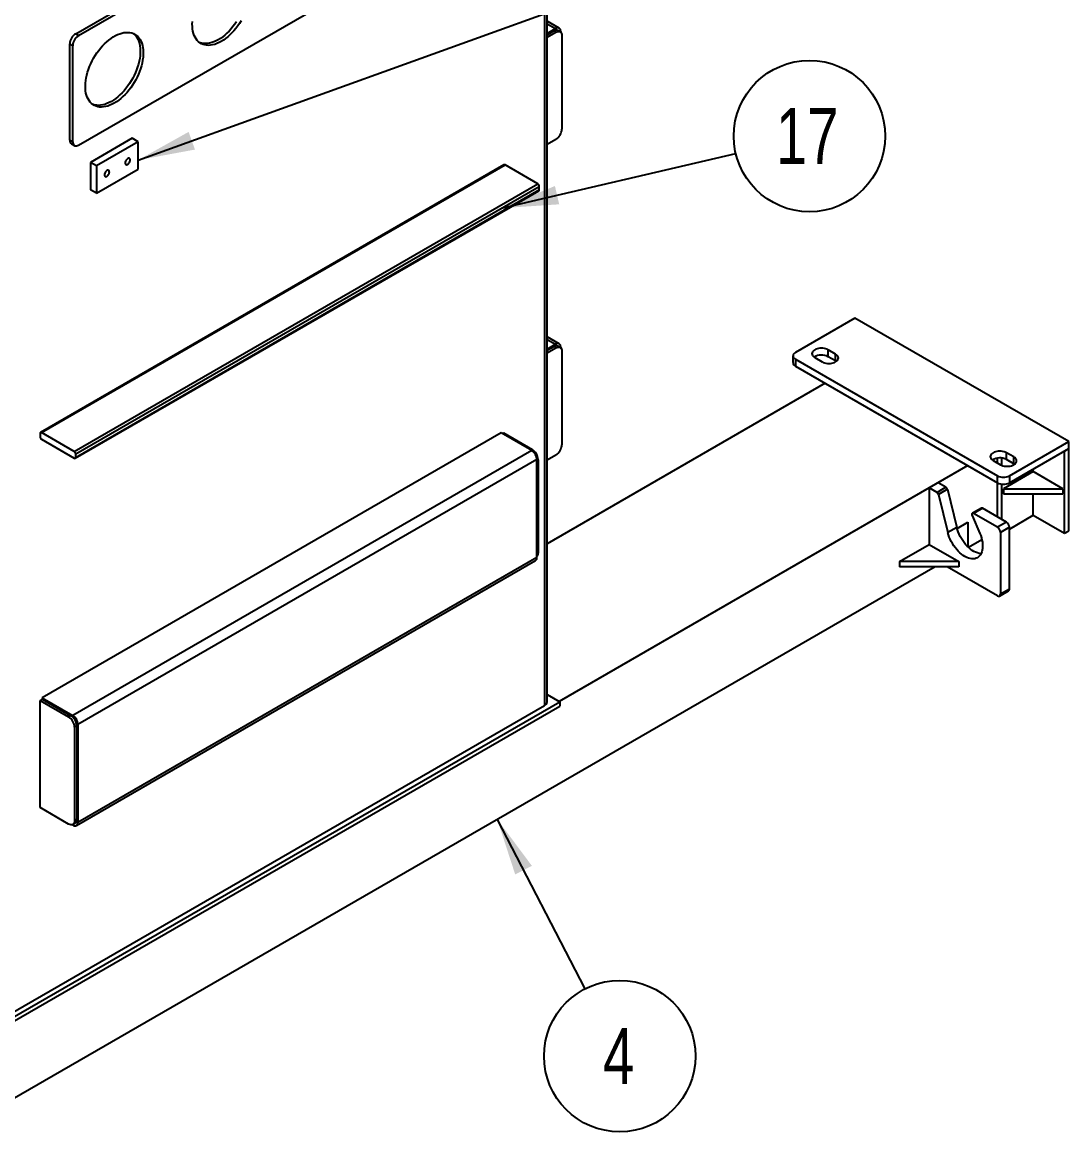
# Model space of a CAD drawing. Header units: inches. Extents: x 0 to 430, y 0 to 304.
# Drawn here: x 54.49 to 94.96, y 198.29 to 241.21 of the extents above; entities that cross this region are included whole.
import ezdxf

# ---------------------------------------------------------------- set-up
doc = ezdxf.new("R2010")
doc.units = ezdxf.units.IN
doc.header["$LTSCALE"] = 26
doc.header["$MEASUREMENT"] = 0
doc.layers.add('FORMAT', color=7, linetype='Continuous')
doc.styles.add('SLDTEXTSTYLE0', font='TXT', dxfattribs={"width": 0.75})
doc.dimstyles.new('SLDDIMSTYLE5', dxfattribs={"dimtxt": 0.18, "dimasz": 2.208984, "dimexe": 0, "dimexo": 0.0625, "dimgap": 0, "dimtad": 0, "dimtih": 1, "dimtoh": 1, "dimdec": 0, "dimrnd": 1e-09, "dimzin": 0, "dimdsep": 46, "dimtxsty": 'Standard', "dimsah": 1, "dimcen": 0.09, "dimadec": 0, "dimazin": 0, "dimtfac": 2.208984, "dimtdec": 0, "dimtofl": 0, "dimtmove": 0, "dimatfit": 3, "dimfxl": 0, "dimfrac": 2, "dimtolj": 1, "dimtzin": 0, "dimarcsym": 0})

# ---------------------------------------------------------------- blocks, each defined once
blk = doc.blocks.new('Drawing View43')
at = {"color": 7, "linetype": 'Continuous', "lineweight": 25}
for p, q in [((18.143, 37.503), (18.143, -9.568)), ((18.25, -9.419), (18.25, 37.565)), ((0.017, 16.424), (15.184, 25.18)), ((0.132, 16.358), (15.299, 25.114)), ((0.132, 12.112), (15.299, 20.868)), ((18.716, 16.635), (18.25, 16.904)), ((18.25, 16.808), (18.574, 16.621)), ((0.017, 16.424), (0.132, 16.358)), ((18.25, 16.434), (18.574, 16.621)), ((18.25, 16.384), (18.502, 16.53)), ((18.25, 16.285), (18.588, 16.48)), ((18.502, 16.53), (18.588, 16.48)), ((18.574, 16.558), (18.574, 16.621)), ((18.751, 16.496), (18.665, 16.546)), ((18.755, 16.493), (18.775, 16.505)), ((18.775, 16.505), (18.775, 16.477)), ((18.818, 16.347), (18.818, 12.731)), ((-0.098, 15.96), (-0.213, 16.026)), ((-0.213, 12.311), (-0.213, 16.026)), ((-0.098, 12.244), (-0.098, 15.96)), ((-0.213, 12.311), (-0.098, 12.244)), ((-0.146, 12.162), (-0.031, 12.095)), ((2.2, 12.377), (0.591, 11.448)), ((2.43, 12.244), (0.821, 11.315)), ((2.43, 12.244), (2.2, 12.377)), ((2.43, 11.183), (2.43, 12.244)), ((18.588, 12.333), (18.25, 12.138)), ((16.58, 11.351), (-1.345, 1.003)), ((-1.305, 0.999), (16.621, 11.347)), ((0.821, 11.315), (0.591, 11.448)), ((0.591, 11.448), (0.591, 10.387)), ((0.821, 11.315), (0.821, 10.254)), ((0.821, 10.254), (2.43, 11.183)), ((17.885, 10.617), (16.621, 11.347)), ((-0.041, 0.269), (17.885, 10.617)), ((0, 0), (17.925, 10.348)), ((0.017, 0.17), (17.942, 10.518)), ((0.017, 0.037), (17.942, 10.385)), ((0.821, 10.254), (0.591, 10.387)), ((17.942, 10.385), (17.942, 10.518)), ((30.151, 5.423), (27.853, 4.097)), ((38.424, 0.647), (30.151, 5.423)), ((18.716, 4.428), (18.25, 4.697)), ((18.25, 4.601), (18.574, 4.414)), ((18.25, 4.227), (18.574, 4.414)), ((18.25, 4.177), (18.502, 4.322)), ((18.502, 4.322), (18.588, 4.273)), ((18.574, 4.351), (18.574, 4.414)), ((18.751, 4.289), (18.665, 4.338)), ((18.755, 4.286), (18.775, 4.298)), ((18.775, 4.298), (18.775, 4.27)), ((18.25, 4.077), (18.588, 4.273)), ((18.818, 4.14), (18.818, 0.524)), ((27.757, 3.964), (27.757, 3.699)), ((28.599, 3.898), (28.887, 3.732)), ((29.404, 4.03), (29.116, 4.196)), ((29.116, 3.931), (29.116, 4.196)), ((29.404, 3.765), (29.116, 3.931)), ((29.404, 3.765), (29.404, 4.03)), ((27.853, 3.831), (35.666, -0.679)), ((27.853, 3.831), (27.853, 3.566)), ((27.853, 3.566), (35.666, -0.945)), ((29.43, 3.748), (29.404, 3.765)), ((29.002, 2.903), (18.25, -3.304)), ((-1.362, 0.966), (-1.362, 0.833)), ((-0.041, 0.269), (-1.305, 0.999)), ((16.477, 0.981), (-1.276, -9.268)), ((17.655, 0.301), (16.477, 0.981)), ((16.563, 0.981), (16.52, 0.956)), ((16.563, 0.981), (17.669, 0.342)), ((-1.305, 0.734), (-0.041, 0.004)), ((36.126, -0.679), (38.424, 0.647)), ((38.424, 0.382), (38.424, 0.647)), ((17.655, 0.301), (-0.098, -9.948)), ((0.017, 0.037), (0.017, 0.17)), ((17.669, 0.342), (17.626, 0.317)), ((18.588, 0.126), (18.25, -0.069)), ((35.666, -0.182), (35.666, 0.007)), ((35.838, -0.275), (35.838, 0.007)), ((36.298, 0.05), (36.011, 0.216)), ((36.011, -0.049), (36.011, 0.216)), ((36.126, -0.945), (38.424, 0.382)), ((36.298, -0.215), (36.298, 0.05)), ((38.251, 0.282), (38.424, 0.382)), ((38.251, -2.902), (38.251, 0.282)), ((38.424, -2.803), (38.424, 0.382)), ((17.856, -0.047), (0.103, -10.296)), ((17.856, -3.829), (17.856, -0.047)), ((17.899, -0.056), (17.856, -0.081)), ((17.899, -0.056), (17.899, -3.671)), ((34.517, -0.281), (18.718, -9.402)), ((35.494, -0.082), (35.781, -0.248)), ((36.298, -0.215), (36.011, -0.049)), ((36.324, -0.232), (36.298, -0.215)), ((37.045, -0.514), (37.045, -0.414)), ((35.666, -0.945), (35.666, -0.679)), ((37.045, -0.514), (35.896, -1.177)), ((36.126, -0.679), (36.126, -0.945)), ((38.194, -1.177), (37.045, -0.514)), ((33.368, -0.945), (33.023, -1.144)), ((33.023, -1.144), (33.023, -3.333)), ((33.327, -1.319), (33.023, -1.144)), ((33.671, -1.12), (33.327, -1.319)), ((33.671, -1.12), (33.368, -0.945)), ((33.726, -1.197), (33.381, -1.396)), ((33.726, -1.197), (34.093, -2.677)), ((35.666, -2.271), (35.666, -0.945)), ((35.838, -2.371), (35.838, -0.997)), ((35.896, -1.177), (35.896, -1.376)), ((35.896, -1.177), (38.194, -1.177)), ((38.194, -1.177), (38.194, -1.376)), ((33.381, -1.396), (33.748, -2.876)), ((35.896, -1.376), (38.194, -1.376)), ((37.045, -2.206), (37.045, -1.376)), ((35.041, -1.93), (34.696, -2.129)), ((35.082, -1.934), (34.737, -2.133)), ((35.666, -2.669), (34.737, -2.133)), ((36.011, -2.47), (35.082, -1.934)), ((34.102, -2.711), (34.517, -2.471)), ((34.517, -2.471), (34.517, -3.42)), ((34.689, -2.207), (34.983, -2.907)), ((36.011, -2.47), (35.666, -2.669)), ((36.126, -2.736), (37.045, -2.206)), ((37.045, -2.206), (38.251, -2.902)), ((34.093, -2.677), (33.748, -2.876)), ((36.126, -2.669), (35.781, -2.868)), ((35.781, -2.868), (35.781, -5.257)), ((36.126, -5.058), (36.126, -2.669)), ((38.251, -2.902), (38.424, -2.803)), ((31.874, -3.996), (33.023, -3.333)), ((33.023, -3.333), (34.172, -3.996)), ((35.062, -3.151), (34.547, -3.449)), ((0.103, -14.077), (17.856, -3.829)), ((17.899, -3.671), (17.856, -3.696)), ((33.253, -4.195), (-2.774, -24.994)), ((0.044, -14.208), (17.797, -3.959)), ((31.874, -3.996), (31.874, -4.195)), ((34.172, -3.996), (31.874, -3.996)), ((34.172, -4.195), (31.874, -4.195)), ((35.666, -5.323), (33.713, -4.195)), ((34.172, -3.996), (34.172, -4.195)), ((35.747, -5.331), (36.092, -5.132)), ((36.126, -5.058), (35.781, -5.257)), ((-2.77, -21.84), (18.746, -9.419)), ((-1.276, -9.317), (-1.362, -9.367)), ((-1.362, -9.367), (-0.256, -10.006)), ((-1.362, -13.514), (-1.362, -9.367)), ((-1.276, -9.268), (-1.276, -9.317)), ((-1.276, -9.268), (-0.098, -9.948)), ((-1.276, -9.317), (-0.17, -9.956)), ((18.25, -9.132), (18.746, -9.419)), ((18.746, -9.419), (18.746, -9.585)), ((-2.885, -21.707), (18.143, -9.568)), ((-2.77, -22.006), (18.746, -9.585)), ((-0.17, -9.956), (-0.256, -10.006)), ((-0.098, -10.011), (-0.098, -9.948)), ((0.048, -10.264), (0.103, -10.296)), ((0.103, -10.296), (0.103, -14.077)), ((0.06, -10.354), (-0.026, -10.404)), ((-0.026, -10.404), (-0.026, -14.019)), ((0.06, -10.354), (0.06, -13.97)), ((-0.256, -14.152), (-1.362, -13.514)), ((-0.094, -14.168), (-0.007, -14.118)), ((0.06, -13.97), (-0.026, -14.019)), ((0.048, -14.046), (0.103, -14.077)), ((-0.098, -14.194), (-0.122, -14.18)), ((-0.098, -14.171), (-0.098, -14.194))]:
    blk.add_line(p, q, dxfattribs=at)
at = {"color": 7, "linetype": 'Continuous', "lineweight": 25, "flags": 128}
for points in [[(5.647, 16.125), (5.562, 16.08), (5.478, 16.042), (5.395, 16.012), (5.313, 15.991), (5.233, 15.977), (5.156, 15.972), (5.081, 15.975), (5.009, 15.987), (4.942, 16.006), (4.878, 16.034), (4.818, 16.07), (4.764, 16.113), (4.714, 16.164), (4.67, 16.222), (4.631, 16.287), (4.598, 16.358), (4.572, 16.435), (4.551, 16.518), (4.537, 16.607), (4.529, 16.699), (4.527, 16.796), (4.532, 16.897)], [(6.417, 16.922), (6.353, 16.821), (6.285, 16.723), (6.213, 16.629), (6.139, 16.54), (6.061, 16.455), (5.981, 16.377), (5.899, 16.304), (5.816, 16.237), (5.732, 16.177), (5.647, 16.125)], [(6.238, 16.887), (6.17, 16.789), (6.099, 16.696), (6.024, 16.606), (5.946, 16.522), (5.866, 16.443), (5.785, 16.37), (5.701, 16.304), (5.617, 16.244), (5.532, 16.191)], [(1.511, 13.737), (1.426, 13.692), (1.342, 13.654), (1.258, 13.624), (1.177, 13.603), (1.097, 13.589), (1.019, 13.584), (0.944, 13.587), (0.873, 13.599), (0.805, 13.618), (0.741, 13.646), (0.682, 13.682), (0.627, 13.725), (0.578, 13.776), (0.533, 13.834), (0.495, 13.899), (0.462, 13.97), (0.435, 14.047), (0.414, 14.13), (0.4, 14.219), (0.392, 14.311), (0.39, 14.408), (0.395, 14.509), (0.406, 14.612), (0.424, 14.718), (0.448, 14.826), (0.478, 14.935), (0.513, 15.044), (0.555, 15.154), (0.602, 15.262), (0.654, 15.37), (0.711, 15.475), (0.773, 15.578), (0.838, 15.678), (0.908, 15.774), (0.981, 15.865), (1.058, 15.952), (1.136, 16.034), (1.217, 16.11), (1.3, 16.179), (1.384, 16.243), (1.468, 16.299), (1.553, 16.348), (1.638, 16.389), (1.721, 16.423), (1.804, 16.448), (1.885, 16.466), (1.964, 16.475), (2.04, 16.476), (2.113, 16.469), (2.183, 16.454), (2.249, 16.43), (2.31, 16.398), (2.367, 16.359), (2.419, 16.312), (2.466, 16.257), (2.508, 16.196), (2.544, 16.128), (2.573, 16.053), (2.597, 15.973), (2.615, 15.887), (2.626, 15.797), (2.631, 15.702), (2.629, 15.603), (2.621, 15.501), (2.607, 15.396), (2.586, 15.289), (2.559, 15.181), (2.526, 15.071), (2.488, 14.962), (2.444, 14.853), (2.394, 14.745), (2.339, 14.638), (2.28, 14.534), (2.216, 14.433), (2.148, 14.335), (2.077, 14.241), (2.002, 14.152), (1.925, 14.067), (1.845, 13.989), (1.763, 13.916), (1.68, 13.849), (1.595, 13.789), (1.511, 13.737)], [(2.243, 16.432), (2.252, 16.425), (2.305, 16.378), (2.351, 16.324), (2.393, 16.262), (2.429, 16.194), (2.459, 16.12), (2.482, 16.039), (2.5, 15.954), (2.511, 15.863), (2.516, 15.768), (2.514, 15.669), (2.506, 15.567), (2.492, 15.462), (2.471, 15.355), (2.444, 15.247), (2.412, 15.138), (2.373, 15.028), (2.329, 14.919), (2.279, 14.811), (2.224, 14.705), (2.165, 14.601), (2.101, 14.499), (2.033, 14.401), (1.962, 14.308), (1.887, 14.218), (1.81, 14.134), (1.73, 14.055), (1.648, 13.982), (1.565, 13.916), (1.48, 13.856), (1.396, 13.803)], [(18.775, 16.505), (18.771, 16.548), (18.76, 16.585), (18.741, 16.614), (18.716, 16.635), (18.686, 16.646), (18.651, 16.648), (18.613, 16.639), (18.574, 16.621)], [(18.588, 16.48), (18.628, 16.499), (18.667, 16.509), (18.703, 16.511), (18.736, 16.503), (18.764, 16.487), (18.787, 16.462), (18.804, 16.43), (18.815, 16.391), (18.818, 16.347)], [(5.532, 16.191), (5.448, 16.146), (5.363, 16.108), (5.28, 16.079), (5.198, 16.057), (5.118, 16.044), (5.041, 16.039), (4.966, 16.042), (4.895, 16.053), (4.827, 16.073), (4.8, 16.083)], [(1.396, 13.803), (1.311, 13.758), (1.227, 13.72), (1.143, 13.691), (1.062, 13.669), (0.982, 13.656), (0.904, 13.651), (0.829, 13.654), (0.758, 13.665), (0.69, 13.685), (0.663, 13.695)], [(-0.098, 12.244), (-0.095, 12.2), (-0.084, 12.161), (-0.067, 12.129), (-0.044, 12.105), (-0.016, 12.088), (0.017, 12.081), (0.053, 12.082), (0.092, 12.093), (0.132, 12.112)], [(1.931, 11.425), (1.934, 11.398), (1.944, 11.377), (1.959, 11.362), (1.979, 11.356), (2.003, 11.358), (2.028, 11.369), (2.053, 11.387), (2.076, 11.412), (2.096, 11.442), (2.112, 11.474), (2.121, 11.506), (2.125, 11.537), (2.121, 11.564), (2.112, 11.586), (2.096, 11.6), (2.076, 11.606), (2.053, 11.604), (2.028, 11.593), (2.003, 11.575), (1.979, 11.55), (1.959, 11.521), (1.944, 11.489), (1.934, 11.456), (1.931, 11.425)], [(1.126, 10.961), (1.13, 10.934), (1.139, 10.912), (1.155, 10.898), (1.175, 10.892), (1.198, 10.894), (1.223, 10.905), (1.248, 10.923), (1.272, 10.948), (1.292, 10.977), (1.307, 11.009), (1.317, 11.042), (1.32, 11.073), (1.317, 11.1), (1.307, 11.121), (1.292, 11.136), (1.272, 11.142), (1.248, 11.139), (1.223, 11.129), (1.198, 11.11), (1.175, 11.086), (1.155, 11.056), (1.139, 11.024), (1.13, 10.992), (1.126, 10.961)], [(18.775, 4.298), (18.771, 4.341), (18.76, 4.378), (18.741, 4.407), (18.716, 4.428), (18.686, 4.439), (18.651, 4.44), (18.613, 4.432), (18.574, 4.414)], [(18.588, 4.273), (18.628, 4.292), (18.667, 4.302), (18.703, 4.303), (18.736, 4.296), (18.764, 4.279), (18.787, 4.255), (18.804, 4.223), (18.815, 4.184), (18.818, 4.14)], [(27.853, 4.097), (27.816, 4.072), (27.788, 4.043), (27.768, 4.012), (27.759, 3.98), (27.759, 3.948), (27.768, 3.915), (27.788, 3.885), (27.816, 3.856), (27.853, 3.831)], [(29.116, 4.196), (29.073, 4.218), (29.024, 4.235), (28.971, 4.248), (28.915, 4.255), (28.858, 4.258), (28.801, 4.255), (28.745, 4.248), (28.692, 4.235), (28.643, 4.218), (28.599, 4.196), (28.562, 4.171), (28.532, 4.143), (28.51, 4.112), (28.497, 4.08), (28.492, 4.047), (28.497, 4.014), (28.51, 3.982), (28.532, 3.951), (28.562, 3.923), (28.599, 3.898)], [(28.887, 3.732), (28.93, 3.71), (28.979, 3.693), (29.032, 3.68), (29.088, 3.673), (29.145, 3.67), (29.202, 3.673), (29.258, 3.68), (29.311, 3.693), (29.36, 3.71), (29.404, 3.732), (29.441, 3.757), (29.471, 3.785), (29.493, 3.816), (29.506, 3.848), (29.511, 3.881), (29.506, 3.914), (29.493, 3.946), (29.471, 3.977), (29.441, 4.005), (29.404, 4.03)], [(36.011, 0.216), (35.967, 0.238), (35.918, 0.255), (35.865, 0.268), (35.809, 0.275), (35.752, 0.278), (35.695, 0.275), (35.639, 0.268), (35.586, 0.255), (35.537, 0.238), (35.494, 0.216), (35.456, 0.191), (35.426, 0.163), (35.405, 0.132), (35.391, 0.1), (35.387, 0.067), (35.391, 0.034), (35.405, 0.002), (35.426, -0.029), (35.456, -0.057), (35.494, -0.082)], [(35.781, -0.248), (35.825, -0.27), (35.874, -0.287), (35.927, -0.3), (35.982, -0.307), (36.04, -0.31), (36.097, -0.307), (36.152, -0.3), (36.205, -0.287), (36.254, -0.27), (36.298, -0.248), (36.335, -0.223), (36.365, -0.195), (36.387, -0.164), (36.401, -0.132), (36.405, -0.099), (36.401, -0.066), (36.387, -0.034), (36.365, -0.003), (36.335, 0.025), (36.298, 0.05)], [(34.689, -2.207), (34.682, -2.187), (34.68, -2.169), (34.681, -2.152), (34.687, -2.138), (34.696, -2.129), (34.708, -2.125), (34.722, -2.127), (34.737, -2.133)], [(34.983, -2.907), (35.016, -2.993), (35.043, -3.079), (35.065, -3.164), (35.08, -3.248), (35.089, -3.33), (35.091, -3.408), (35.088, -3.483), (35.077, -3.553), (35.06, -3.618), (35.038, -3.677), (35.009, -3.73), (34.974, -3.776), (34.934, -3.815), (34.889, -3.846), (34.84, -3.869), (34.787, -3.884), (34.729, -3.891), (34.669, -3.889), (34.606, -3.88), (34.542, -3.862), (34.476, -3.835), (34.409, -3.802), (34.343, -3.76), (34.277, -3.712), (34.212, -3.656), (34.148, -3.595), (34.088, -3.528), (34.03, -3.456), (33.975, -3.38), (33.925, -3.301), (33.879, -3.218), (33.838, -3.134), (33.803, -3.048), (33.772, -2.962), (33.748, -2.876)], [(35.03, -3.692), (35.014, -3.69), (34.951, -3.681), (34.887, -3.663), (34.821, -3.636), (34.754, -3.603), (34.687, -3.561), (34.621, -3.513), (34.556, -3.457), (34.493, -3.396), (34.432, -3.329), (34.375, -3.257), (34.32, -3.181), (34.27, -3.102), (34.224, -3.019), (34.183, -2.935), (34.147, -2.849), (34.117, -2.763), (34.093, -2.677)], [(-0.026, -14.019), (-0.03, -14.063), (-0.04, -14.102), (-0.057, -14.134), (-0.08, -14.159), (-0.108, -14.175), (-0.141, -14.183), (-0.177, -14.182), (-0.216, -14.171), (-0.256, -14.152)], [(-0.098, -14.194), (-0.059, -14.212), (-0.021, -14.22), (0.014, -14.219), (0.044, -14.208), (0.069, -14.187), (0.088, -14.158), (0.099, -14.121), (0.103, -14.077)]]:
    blk.add_lwpolyline(points, dxfattribs=at)
at = {"color": 7, "linetype": 'Continuous', "lineweight": 25}
for centre, radius, start, end in [((0.284, 16.004), 0.497, 122.4763, 177.5237), ((0.399, 15.938), 0.497, 122.4764, 177.5236), ((18.597, 16.402), 0.159, 64.7809, 126.5296), ((18.321, 12.753), 0.497, 302.4763, 357.5237), ((-0.05, 12.294), 0.163, 174.3376, 234.3502), ((16.597, 11.314), 0.0409, 54.3824, 114.3071), ((17.817, 10.512), 0.125, 2.6055, 57.3945), ((17.902, 10.381), 0.0401, 305.0133, 6.2988), ((18.597, 4.195), 0.159, 64.7809, 126.5296), ((28.859, 3.449), 0.546, 61.9086, 121.5862), ((27.916, 3.712), 0.159, 184.7823, 246.5379), ((-1.327, 0.972), 0.0355, 50.7967, 189.214), ((-1.237, 0.839), 0.125, 182.6055, 237.3945), ((18.321, 0.546), 0.497, 302.4763, 357.5237), ((-0.108, 0.164), 0.125, 2.6055, 57.3945), ((-0.018, 0.032), 0.0355, 230.7967, 9.214), ((17.419, -0.067), 0.437, 2.6055, 57.3945), ((17.402, -0.077), 0.497, 2.4764, 57.5236), ((35.754, -0.531), 0.546, 61.9086, 121.5862), ((35.896, -0.238), 0.497, 242.4805, 297.5195), ((33.602, -1.227), 0.127, 13.6441, 57.0884), ((35.896, -0.504), 0.497, 242.4805, 297.5195), ((33.257, -1.426), 0.127, 13.6441, 57.0884), ((35.058, -1.967), 0.0406, 54.1918, 114.4977), ((35.876, -2.681), 0.25, 2.6055, 57.3945), ((35.531, -2.88), 0.25, 2.6055, 57.3945), ((17.721, -3.846), 0.136, 304.0564, 7.2558), ((17.719, -3.684), 0.181, 319.3999, 3.8788), ((36.048, -5.068), 0.0779, 304.0564, 7.2558), ((35.711, -5.268), 0.071, 230.7967, 9.214), ((18.065, -9.399), 0.187, 294.8673, 353.8125), ((-0.523, -10.425), 0.497, 2.4764, 57.5236), ((-0.437, -10.375), 0.497, 2.4764, 57.5236), ((-0.334, -10.316), 0.437, 2.6055, 57.3945), ((-0.098, -13.988), 0.159, 304.7789, 6.5333)]:
    blk.add_arc(centre, radius, start, end, dxfattribs=at)
blk = doc.blocks.new('SW_NOTE_0_35')
at = {"layer": 'FORMAT', "color": 0}
blk.add_circle((2.851, 0.667), 2.928, dxfattribs=at)
at = {"layer": 'FORMAT', "color": 0, "insert": (2.764, 1.754), "char_height": 2.1667, "attachment_point": 2, "style": 'SLDTEXTSTYLE0'}
blk.add_mtext('17', dxfattribs=at)
blk = doc.blocks.new('SW_NOTE_0_36')
at = {"layer": 'FORMAT', "color": 0}
blk.add_circle((1.345, -2.601), 2.928, dxfattribs=at)
at = {"layer": 'FORMAT', "color": 0, "insert": (1.301, -1.514), "char_height": 2.167, "attachment_point": 2, "style": 'SLDTEXTSTYLE0'}
blk.add_mtext('4', dxfattribs=at)

msp = doc.modelspace()

# ---------------------------------------------------------------- block references
at = {"color": 7, "linetype": 'Continuous', "lineweight": 25}
msp.add_blockref('Drawing View43', (56.54, 224.343), dxfattribs=at)
at = {"layer": 'FORMAT'}
for name, p in [('SW_NOTE_0_35', (82.084, 236.139)), ('SW_NOTE_0_36', (76.252, 203.819))]:
    msp.add_blockref(name, p, dxfattribs=at)

# ---------------------------------------------------------------- leaders
for points in [[(58.969, 235.877), (82.181, 244.251)], [(73.022, 234.018), (82.084, 236.139)], [(72.862, 210.374), (76.252, 203.819)]]:
    msp.add_leader(points, dimstyle='SLDDIMSTYLE5', dxfattribs=at)

doc.saveas('drawing.dxf')
